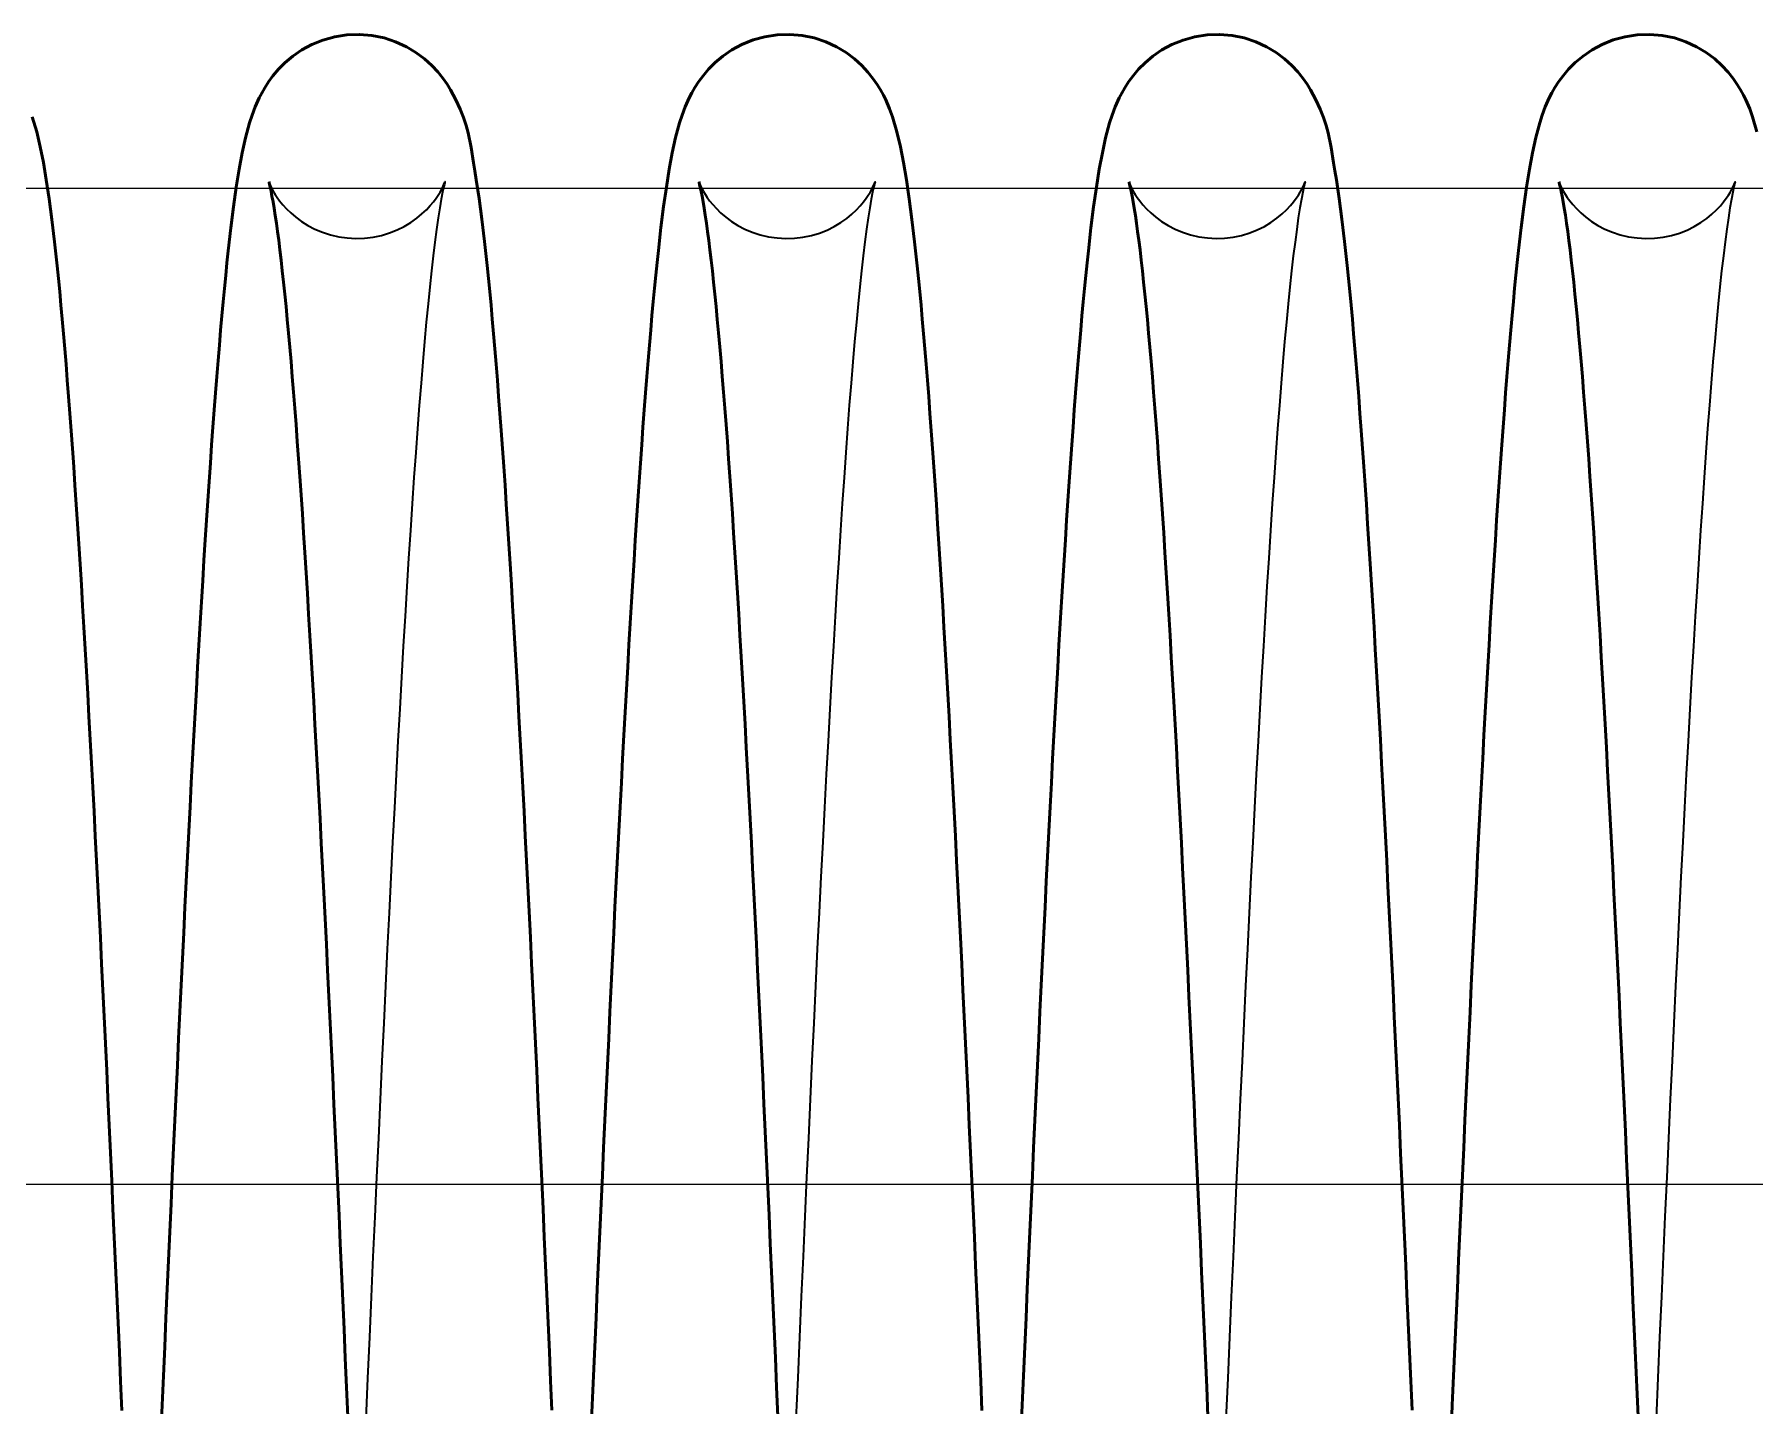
# Model space of a CAD drawing. Header units: millimetres. Extents: x 1448 to 104164, y -19509 to -89.
# Drawn here: x 81735.5 to 81804.6, y -3001.5 to -2946.5 of the extents above; entities that cross this region are included whole.
import ezdxf

# ---------------------------------------------------------------- set-up
doc = ezdxf.new("R2010")
doc.units = ezdxf.units.MM
doc.header["$LTSCALE"] = 60
doc.header["$MEASUREMENT"] = 0
doc.layers.get('0').update_dxf_attribs({"linetype": 'CONTINUOUS'})
doc.layers.add('가려진 것(ISO)', color=7, linetype='CONTINUOUS', lineweight=35)
doc.layers.add('가시적인 것(ISO)', color=7, linetype='CONTINUOUS', lineweight=50)

# ---------------------------------------------------------------- blocks, each defined once
blk = doc.blocks.new('토션스프링1')
at = {"layer": '가려진 것(ISO)', "flags": 128}
for points in [[(21463280.098, -50955408.884), (21463280.104, -50955408.9), (21463280.123, -50955408.952), (21463280.163, -50955409.046), (21463280.233, -50955409.194), (21463280.285, -50955409.288), (21463280.351, -50955409.397), (21463280.434, -50955409.52), (21463280.535, -50955409.657), (21463280.658, -50955409.808), (21463280.806, -50955409.971), (21463280.981, -50955410.141), (21463281.183, -50955410.313), (21463281.414, -50955410.482), (21463281.672, -50955410.642), (21463281.953, -50955410.789), (21463282.255, -50955410.916), (21463282.574, -50955411.019), (21463282.908, -50955411.096), (21463283.251, -50955411.145), (21463283.598, -50955411.164), (21463283.946, -50955411.152), (21463284.29, -50955411.11), (21463284.627, -50955411.039), (21463284.951, -50955410.942), (21463285.257, -50955410.821), (21463285.542, -50955410.678), (21463285.805, -50955410.52), (21463286.043, -50955410.353), (21463286.253, -50955410.181), (21463286.433, -50955410.01), (21463286.587, -50955409.845), (21463286.716, -50955409.69), (21463286.822, -50955409.547), (21463286.908, -50955409.42), (21463286.977, -50955409.309), (21463287.032, -50955409.212), (21463287.107, -50955409.061), (21463287.15, -50955408.961), (21463287.172, -50955408.905), (21463287.179, -50955408.885), (21463287.176, -50955408.895), (21463287.166, -50955408.932), (21463287.151, -50955408.993), (21463287.131, -50955409.076), (21463287.081, -50955409.3), (21463287.026, -50955409.588), (21463286.967, -50955409.936), (21463286.904, -50955410.341), (21463286.838, -50955410.799), (21463286.771, -50955411.307), (21463286.703, -50955411.862), (21463286.635, -50955412.461), (21463286.565, -50955413.106), (21463286.496, -50955413.796), (21463286.426, -50955414.528), (21463286.356, -50955415.303), (21463286.285, -50955416.119), (21463286.214, -50955416.975), (21463286.143, -50955417.869), (21463286.072, -50955418.8), (21463286.001, -50955419.768), (21463285.93, -50955420.771), (21463285.859, -50955421.812), (21463285.788, -50955422.889), (21463285.716, -50955424.003), (21463285.645, -50955425.15), (21463285.573, -50955426.331), (21463285.502, -50955427.544), (21463285.43, -50955428.786), (21463285.358, -50955430.058), (21463285.287, -50955431.358), (21463285.215, -50955432.685), (21463285.144, -50955434.036), (21463285.072, -50955435.413), (21463285.001, -50955436.816), (21463284.929, -50955438.247), (21463284.858, -50955439.702), (21463284.786, -50955441.182), (21463284.714, -50955442.683), (21463284.643, -50955444.204), (21463284.571, -50955445.745), (21463284.499, -50955447.302), (21463284.427, -50955448.876), (21463284.356, -50955450.463), (21463284.284, -50955452.064), (21463284.213, -50955453.675), (21463284.141, -50955455.3), (21463284.07, -50955456.939), (21463283.998, -50955458.591)], [(21463297.374, -50955408.884), (21463297.38, -50955408.9), (21463297.399, -50955408.952), (21463297.439, -50955409.045), (21463297.51, -50955409.189), (21463297.561, -50955409.282), (21463297.626, -50955409.391), (21463297.707, -50955409.514), (21463297.808, -50955409.652), (21463297.93, -50955409.803), (21463298.077, -50955409.966), (21463298.251, -50955410.136), (21463298.453, -50955410.308), (21463298.683, -50955410.477), (21463298.94, -50955410.638), (21463299.221, -50955410.785), (21463299.521, -50955410.912), (21463299.84, -50955411.016), (21463300.174, -50955411.094), (21463300.517, -50955411.144), (21463300.864, -50955411.164), (21463301.212, -50955411.153), (21463301.557, -50955411.111), (21463301.894, -50955411.041), (21463302.218, -50955410.945), (21463302.524, -50955410.824), (21463302.81, -50955410.682), (21463303.075, -50955410.525), (21463303.313, -50955410.357), (21463303.523, -50955410.186), (21463303.704, -50955410.015), (21463303.859, -50955409.85), (21463303.989, -50955409.693), (21463304.096, -50955409.551), (21463304.182, -50955409.424), (21463304.251, -50955409.312), (21463304.306, -50955409.214), (21463304.382, -50955409.063), (21463304.426, -50955408.962), (21463304.448, -50955408.905), (21463304.455, -50955408.885), (21463304.452, -50955408.895), (21463304.442, -50955408.931), (21463304.426, -50955408.992), (21463304.406, -50955409.075), (21463304.357, -50955409.298), (21463304.303, -50955409.585), (21463304.243, -50955409.934), (21463304.18, -50955410.339), (21463304.114, -50955410.797), (21463304.047, -50955411.304), (21463303.979, -50955411.858), (21463303.911, -50955412.458), (21463303.842, -50955413.103), (21463303.772, -50955413.793), (21463303.702, -50955414.525), (21463303.632, -50955415.3), (21463303.561, -50955416.115), (21463303.49, -50955416.97), (21463303.419, -50955417.864), (21463303.348, -50955418.794), (21463303.277, -50955419.76), (21463303.206, -50955420.765), (21463303.135, -50955421.807), (21463303.064, -50955422.886), (21463302.992, -50955424), (21463302.921, -50955425.148), (21463302.849, -50955426.329), (21463302.778, -50955427.541), (21463302.706, -50955428.783), (21463302.634, -50955430.054), (21463302.563, -50955431.352), (21463302.491, -50955432.676), (21463302.42, -50955434.027), (21463302.349, -50955435.405), (21463302.277, -50955436.812), (21463302.205, -50955438.244), (21463302.134, -50955439.701), (21463302.062, -50955441.181), (21463301.99, -50955442.682), (21463301.918, -50955444.203), (21463301.847, -50955445.743), (21463301.775, -50955447.299), (21463301.703, -50955448.871), (21463301.632, -50955450.456), (21463301.56, -50955452.054), (21463301.489, -50955453.666), (21463301.417, -50955455.294), (21463301.345, -50955456.936), (21463301.274, -50955458.59)], [(21463314.65, -50955408.884), (21463314.655, -50955408.9), (21463314.675, -50955408.952), (21463314.715, -50955409.046), (21463314.785, -50955409.194), (21463314.836, -50955409.288), (21463314.902, -50955409.397), (21463314.985, -50955409.52), (21463315.087, -50955409.657), (21463315.21, -50955409.808), (21463315.358, -50955409.971), (21463315.533, -50955410.141), (21463315.735, -50955410.313), (21463315.966, -50955410.482), (21463316.223, -50955410.642), (21463316.505, -50955410.789), (21463316.806, -50955410.916), (21463317.125, -50955411.019), (21463317.459, -50955411.096), (21463317.802, -50955411.145), (21463318.15, -50955411.164), (21463318.497, -50955411.152), (21463318.842, -50955411.11), (21463319.178, -50955411.039), (21463319.502, -50955410.942), (21463319.808, -50955410.821), (21463320.094, -50955410.678), (21463320.357, -50955410.52), (21463320.594, -50955410.353), (21463320.804, -50955410.181), (21463320.985, -50955410.01), (21463321.139, -50955409.845), (21463321.268, -50955409.69), (21463321.374, -50955409.547), (21463321.46, -50955409.42), (21463321.529, -50955409.309), (21463321.583, -50955409.212), (21463321.658, -50955409.061), (21463321.702, -50955408.961), (21463321.724, -50955408.905), (21463321.731, -50955408.885), (21463321.728, -50955408.895), (21463321.718, -50955408.932), (21463321.702, -50955408.993), (21463321.682, -50955409.076), (21463321.633, -50955409.3), (21463321.578, -50955409.588), (21463321.518, -50955409.936), (21463321.455, -50955410.341), (21463321.39, -50955410.799), (21463321.323, -50955411.307), (21463321.254, -50955411.862), (21463321.186, -50955412.461), (21463321.117, -50955413.106), (21463321.047, -50955413.796), (21463320.977, -50955414.528), (21463320.907, -50955415.303), (21463320.836, -50955416.119), (21463320.766, -50955416.975), (21463320.695, -50955417.869), (21463320.624, -50955418.8), (21463320.553, -50955419.768), (21463320.482, -50955420.771), (21463320.411, -50955421.812), (21463320.339, -50955422.889), (21463320.268, -50955424.003), (21463320.196, -50955425.15), (21463320.125, -50955426.331), (21463320.053, -50955427.544), (21463319.982, -50955428.786), (21463319.91, -50955430.058), (21463319.838, -50955431.358), (21463319.767, -50955432.685), (21463319.695, -50955434.036), (21463319.624, -50955435.413), (21463319.553, -50955436.816), (21463319.481, -50955438.247), (21463319.409, -50955439.702), (21463319.338, -50955441.182), (21463319.266, -50955442.683), (21463319.194, -50955444.204), (21463319.122, -50955445.745), (21463319.05, -50955447.302), (21463318.979, -50955448.876), (21463318.907, -50955450.463), (21463318.836, -50955452.064), (21463318.764, -50955453.675), (21463318.693, -50955455.3), (21463318.621, -50955456.939), (21463318.549, -50955458.591)], [(21463331.926, -50955408.884), (21463331.931, -50955408.9), (21463331.951, -50955408.952), (21463331.991, -50955409.045), (21463332.062, -50955409.189), (21463332.113, -50955409.282), (21463332.178, -50955409.391), (21463332.259, -50955409.514), (21463332.359, -50955409.652), (21463332.482, -50955409.803), (21463332.629, -50955409.966), (21463332.803, -50955410.136), (21463333.004, -50955410.308), (21463333.235, -50955410.477), (21463333.492, -50955410.638), (21463333.772, -50955410.785), (21463334.073, -50955410.912), (21463334.392, -50955411.016), (21463334.726, -50955411.094), (21463335.068, -50955411.144), (21463335.415, -50955411.164), (21463335.763, -50955411.153), (21463336.108, -50955411.111), (21463336.445, -50955411.041), (21463336.769, -50955410.945), (21463337.075, -50955410.824), (21463337.362, -50955410.682), (21463337.626, -50955410.525), (21463337.864, -50955410.357), (21463338.074, -50955410.186), (21463338.256, -50955410.015), (21463338.411, -50955409.85), (21463338.541, -50955409.693), (21463338.647, -50955409.551), (21463338.733, -50955409.424), (21463338.803, -50955409.312), (21463338.857, -50955409.214), (21463338.933, -50955409.063), (21463338.978, -50955408.962), (21463339, -50955408.905), (21463339.006, -50955408.885), (21463339.004, -50955408.895), (21463338.994, -50955408.931), (21463338.978, -50955408.992), (21463338.958, -50955409.075), (21463338.909, -50955409.298), (21463338.854, -50955409.585), (21463338.795, -50955409.934), (21463338.731, -50955410.339), (21463338.666, -50955410.797), (21463338.598, -50955411.304), (21463338.531, -50955411.858), (21463338.462, -50955412.458), (21463338.393, -50955413.103), (21463338.324, -50955413.793), (21463338.254, -50955414.525), (21463338.183, -50955415.3), (21463338.113, -50955416.115), (21463338.042, -50955416.97), (21463337.971, -50955417.864), (21463337.9, -50955418.794), (21463337.829, -50955419.76), (21463337.758, -50955420.765), (21463337.687, -50955421.807), (21463337.615, -50955422.886), (21463337.544, -50955424), (21463337.472, -50955425.148), (21463337.401, -50955426.329), (21463337.329, -50955427.541), (21463337.257, -50955428.783), (21463337.186, -50955430.054), (21463337.114, -50955431.352), (21463337.043, -50955432.676), (21463336.972, -50955434.027), (21463336.9, -50955435.405), (21463336.829, -50955436.812), (21463336.757, -50955438.244), (21463336.685, -50955439.701), (21463336.613, -50955441.181), (21463336.542, -50955442.682), (21463336.47, -50955444.203), (21463336.398, -50955445.743), (21463336.326, -50955447.299), (21463336.255, -50955448.871), (21463336.183, -50955450.456), (21463336.112, -50955452.054), (21463336.04, -50955453.666), (21463335.969, -50955455.294), (21463335.897, -50955456.936), (21463335.825, -50955458.59)]]:
    blk.add_lwpolyline(points, dxfattribs=at)
at = {"layer": '가시적인 것(ISO)', "flags": 128}
for points in [[(21463270.598, -50955406.277), (21463270.777, -50955406.881), (21463270.919, -50955407.482), (21463271.043, -50955408.115), (21463271.161, -50955408.809), (21463271.275, -50955409.57), (21463271.384, -50955410.398), (21463271.491, -50955411.295), (21463271.596, -50955412.262), (21463271.648, -50955412.772), (21463271.699, -50955413.3), (21463271.75, -50955413.846), (21463271.801, -50955414.411), (21463271.852, -50955414.994), (21463271.903, -50955415.595), (21463271.954, -50955416.215), (21463272.005, -50955416.854), (21463272.056, -50955417.512), (21463272.107, -50955418.189), (21463272.158, -50955418.885), (21463272.21, -50955419.599), (21463272.261, -50955420.331), (21463272.312, -50955421.08), (21463272.363, -50955421.846), (21463272.414, -50955422.629), (21463272.466, -50955423.429), (21463272.517, -50955424.244), (21463272.568, -50955425.075), (21463272.619, -50955425.922), (21463272.67, -50955426.783), (21463272.721, -50955427.658), (21463272.772, -50955428.548), (21463272.823, -50955429.452), (21463272.873, -50955430.369), (21463272.924, -50955431.3), (21463272.975, -50955432.245), (21463273.026, -50955433.206), (21463273.077, -50955434.18), (21463273.128, -50955435.168), (21463273.179, -50955436.169), (21463273.23, -50955437.183), (21463273.281, -50955438.209), (21463273.332, -50955439.246), (21463273.383, -50955440.295), (21463273.434, -50955441.354), (21463273.485, -50955442.423), (21463273.536, -50955443.501), (21463273.586, -50955444.588), (21463273.637, -50955445.684), (21463273.688, -50955446.787), (21463273.739, -50955447.898), (21463273.79, -50955449.016), (21463273.84, -50955450.141), (21463273.891, -50955451.276), (21463273.942, -50955452.419), (21463273.993, -50955453.569), (21463274.044, -50955454.727), (21463274.095, -50955455.892), (21463274.146, -50955457.062), (21463274.197, -50955458.238)], [(21463275.764, -50955459.203), (21463275.815, -50955458.023), (21463275.866, -50955456.848), (21463275.917, -50955455.679), (21463275.968, -50955454.516), (21463276.019, -50955453.36), (21463276.069, -50955452.211), (21463276.12, -50955451.07), (21463276.171, -50955449.938), (21463276.222, -50955448.814), (21463276.272, -50955447.697), (21463276.323, -50955446.586), (21463276.374, -50955445.484), (21463276.425, -50955444.389), (21463276.476, -50955443.303), (21463276.527, -50955442.226), (21463276.578, -50955441.159), (21463276.629, -50955440.101), (21463276.68, -50955439.055), (21463276.731, -50955438.019), (21463276.782, -50955436.995), (21463276.833, -50955435.984), (21463276.884, -50955434.985), (21463276.935, -50955433.999), (21463276.986, -50955433.028), (21463277.036, -50955432.07), (21463277.087, -50955431.127), (21463277.138, -50955430.199), (21463277.189, -50955429.285), (21463277.24, -50955428.383), (21463277.291, -50955427.496), (21463277.342, -50955426.622), (21463277.393, -50955425.763), (21463277.444, -50955424.919), (21463277.495, -50955424.09), (21463277.546, -50955423.276), (21463277.598, -50955422.478), (21463277.649, -50955421.697), (21463277.7, -50955420.932), (21463277.752, -50955420.184), (21463277.803, -50955419.453), (21463277.854, -50955418.74), (21463277.906, -50955418.045), (21463277.957, -50955417.368), (21463278.009, -50955416.71), (21463278.06, -50955416.07), (21463278.112, -50955415.451), (21463278.163, -50955414.851), (21463278.215, -50955414.27), (21463278.266, -50955413.71), (21463278.317, -50955413.169), (21463278.368, -50955412.646), (21463278.419, -50955412.143), (21463278.471, -50955411.657), (21463278.575, -50955410.739), (21463278.683, -50955409.889), (21463278.794, -50955409.105), (21463278.911, -50955408.385), (21463279.034, -50955407.725), (21463279.165, -50955407.116), (21463279.326, -50955406.52), (21463279.427, -50955406.21), (21463279.55, -50955405.882), (21463279.71, -50955405.52), (21463279.813, -50955405.321), (21463279.935, -50955405.107), (21463280.083, -50955404.875), (21463280.264, -50955404.629), (21463280.483, -50955404.37), (21463280.748, -50955404.104), (21463281.062, -50955403.84), (21463281.421, -50955403.593), (21463281.827, -50955403.374), (21463282.272, -50955403.193), (21463282.746, -50955403.06), (21463283.239, -50955402.984), (21463283.743, -50955402.967), (21463284.244, -50955403.008), (21463284.73, -50955403.108), (21463285.193, -50955403.262), (21463285.624, -50955403.461), (21463286.012, -50955403.693), (21463286.352, -50955403.948), (21463286.644, -50955404.213), (21463286.889, -50955404.476), (21463287.092, -50955404.73), (21463287.259, -50955404.971), (21463287.396, -50955405.197), (21463287.609, -50955405.602), (21463287.78, -50955405.97), (21463287.915, -50955406.308), (21463288.023, -50955406.624), (21463288.107, -50955406.926), (21463288.228, -50955407.512), (21463288.325, -50955408.121), (21463288.377, -50955408.451), (21463288.435, -50955408.803), (21463288.547, -50955409.56), (21463288.657, -50955410.387), (21463288.765, -50955411.286), (21463288.87, -50955412.256), (21463288.922, -50955412.768), (21463288.974, -50955413.298), (21463289.025, -50955413.846), (21463289.077, -50955414.412), (21463289.128, -50955414.996), (21463289.179, -50955415.598), (21463289.23, -50955416.218), (21463289.281, -50955416.856), (21463289.332, -50955417.513), (21463289.383, -50955418.189), (21463289.434, -50955418.883), (21463289.485, -50955419.596), (21463289.536, -50955420.327), (21463289.588, -50955421.075), (21463289.639, -50955421.841), (21463289.69, -50955422.624), (21463289.741, -50955423.424), (21463289.792, -50955424.24), (21463289.843, -50955425.071), (21463289.894, -50955425.918), (21463289.946, -50955426.781), (21463289.997, -50955427.657), (21463290.048, -50955428.548), (21463290.098, -50955429.453), (21463290.149, -50955430.371), (21463290.2, -50955431.303), (21463290.251, -50955432.247), (21463290.302, -50955433.205), (21463290.352, -50955434.178), (21463290.403, -50955435.165), (21463290.454, -50955436.165), (21463290.505, -50955437.178), (21463290.556, -50955438.204), (21463290.607, -50955439.241), (21463290.658, -50955440.289), (21463290.709, -50955441.348), (21463290.76, -50955442.418), (21463290.811, -50955443.497), (21463290.862, -50955444.585), (21463290.913, -50955445.682), (21463290.964, -50955446.787), (21463291.015, -50955447.9), (21463291.066, -50955449.019), (21463291.116, -50955450.145), (21463291.167, -50955451.278), (21463291.218, -50955452.419), (21463291.268, -50955453.568), (21463291.319, -50955454.724), (21463291.37, -50955455.887), (21463291.421, -50955457.057), (21463291.472, -50955458.232)], [(21463293.04, -50955459.204), (21463293.091, -50955458.024), (21463293.141, -50955456.849), (21463293.192, -50955455.679), (21463293.243, -50955454.515), (21463293.294, -50955453.358), (21463293.345, -50955452.207), (21463293.396, -50955451.064), (21463293.447, -50955449.929), (21463293.498, -50955448.803), (21463293.548, -50955447.687), (21463293.599, -50955446.579), (21463293.65, -50955445.478), (21463293.701, -50955444.386), (21463293.752, -50955443.301), (21463293.802, -50955442.225), (21463293.853, -50955441.159), (21463293.904, -50955440.103), (21463293.955, -50955439.056), (21463294.006, -50955438.021), (21463294.057, -50955436.997), (21463294.109, -50955435.985), (21463294.16, -50955434.985), (21463294.21, -50955433.999), (21463294.261, -50955433.025), (21463294.312, -50955432.066), (21463294.363, -50955431.121), (21463294.414, -50955430.191), (21463294.465, -50955429.276), (21463294.516, -50955428.376), (21463294.566, -50955427.49), (21463294.617, -50955426.619), (21463294.668, -50955425.761), (21463294.719, -50955424.919), (21463294.771, -50955424.091), (21463294.822, -50955423.279), (21463294.873, -50955422.482), (21463294.924, -50955421.701), (21463294.976, -50955420.937), (21463295.027, -50955420.189), (21463295.078, -50955419.459), (21463295.13, -50955418.745), (21463295.181, -50955418.049), (21463295.233, -50955417.371), (21463295.285, -50955416.712), (21463295.336, -50955416.071), (21463295.388, -50955415.448), (21463295.44, -50955414.845), (21463295.491, -50955414.262), (21463295.543, -50955413.698), (21463295.595, -50955413.155), (21463295.647, -50955412.632), (21463295.698, -50955412.128), (21463295.749, -50955411.643), (21463295.853, -50955410.729), (21463295.958, -50955409.885), (21463296.069, -50955409.105), (21463296.185, -50955408.387), (21463296.309, -50955407.724), (21463296.443, -50955407.113), (21463296.602, -50955406.518), (21463296.703, -50955406.209), (21463296.827, -50955405.88), (21463296.987, -50955405.518), (21463297.09, -50955405.318), (21463297.213, -50955405.104), (21463297.361, -50955404.872), (21463297.542, -50955404.625), (21463297.762, -50955404.367), (21463298.027, -50955404.101), (21463298.342, -50955403.837), (21463298.702, -50955403.59), (21463299.108, -50955403.371), (21463299.553, -50955403.191), (21463300.028, -50955403.059), (21463300.521, -50955402.983), (21463301.024, -50955402.967), (21463301.526, -50955403.009), (21463302.012, -50955403.11), (21463302.474, -50955403.264), (21463302.904, -50955403.464), (21463303.292, -50955403.696), (21463303.632, -50955403.951), (21463303.924, -50955404.217), (21463304.168, -50955404.48), (21463304.37, -50955404.734), (21463304.536, -50955404.975), (21463304.673, -50955405.199), (21463304.788, -50955405.407), (21463304.885, -50955405.601), (21463305.037, -50955405.955), (21463305.15, -50955406.277), (21463305.328, -50955406.881), (21463305.47, -50955407.482), (21463305.594, -50955408.115), (21463305.712, -50955408.809), (21463305.826, -50955409.57), (21463305.936, -50955410.398), (21463306.043, -50955411.295), (21463306.147, -50955412.262), (21463306.199, -50955412.772), (21463306.25, -50955413.3), (21463306.301, -50955413.846), (21463306.352, -50955414.411), (21463306.403, -50955414.994), (21463306.454, -50955415.595), (21463306.505, -50955416.215), (21463306.556, -50955416.854), (21463306.607, -50955417.512), (21463306.659, -50955418.189), (21463306.71, -50955418.885), (21463306.761, -50955419.599), (21463306.812, -50955420.331), (21463306.864, -50955421.08), (21463306.915, -50955421.846), (21463306.966, -50955422.629), (21463307.017, -50955423.429), (21463307.068, -50955424.244), (21463307.119, -50955425.075), (21463307.17, -50955425.922), (21463307.221, -50955426.783), (21463307.272, -50955427.658), (21463307.323, -50955428.548), (21463307.374, -50955429.452), (21463307.425, -50955430.369), (21463307.476, -50955431.3), (21463307.527, -50955432.245), (21463307.577, -50955433.206), (21463307.628, -50955434.18), (21463307.679, -50955435.168), (21463307.73, -50955436.169), (21463307.781, -50955437.183), (21463307.832, -50955438.209), (21463307.883, -50955439.246), (21463307.934, -50955440.295), (21463307.985, -50955441.354), (21463308.036, -50955442.423), (21463308.087, -50955443.501), (21463308.138, -50955444.588), (21463308.189, -50955445.684), (21463308.24, -50955446.787), (21463308.29, -50955447.898), (21463308.341, -50955449.016), (21463308.392, -50955450.141), (21463308.443, -50955451.276), (21463308.493, -50955452.419), (21463308.544, -50955453.569), (21463308.595, -50955454.727), (21463308.646, -50955455.892), (21463308.697, -50955457.062), (21463308.748, -50955458.238)], [(21463310.315, -50955459.203), (21463310.366, -50955458.023), (21463310.417, -50955456.848), (21463310.468, -50955455.679), (21463310.519, -50955454.516), (21463310.57, -50955453.36), (21463310.621, -50955452.211), (21463310.672, -50955451.07), (21463310.722, -50955449.938), (21463310.773, -50955448.814), (21463310.824, -50955447.697), (21463310.875, -50955446.586), (21463310.925, -50955445.484), (21463310.976, -50955444.389), (21463311.027, -50955443.303), (21463311.078, -50955442.226), (21463311.129, -50955441.159), (21463311.18, -50955440.101), (21463311.231, -50955439.055), (21463311.282, -50955438.019), (21463311.333, -50955436.995), (21463311.384, -50955435.984), (21463311.435, -50955434.985), (21463311.486, -50955433.999), (21463311.537, -50955433.028), (21463311.588, -50955432.07), (21463311.639, -50955431.127), (21463311.689, -50955430.199), (21463311.74, -50955429.285), (21463311.791, -50955428.383), (21463311.842, -50955427.496), (21463311.893, -50955426.622), (21463311.944, -50955425.763), (21463311.995, -50955424.919), (21463312.046, -50955424.09), (21463312.098, -50955423.276), (21463312.149, -50955422.478), (21463312.2, -50955421.697), (21463312.252, -50955420.932), (21463312.303, -50955420.184), (21463312.355, -50955419.453), (21463312.406, -50955418.74), (21463312.457, -50955418.045), (21463312.509, -50955417.368), (21463312.56, -50955416.71), (21463312.612, -50955416.07), (21463312.663, -50955415.451), (21463312.715, -50955414.851), (21463312.766, -50955414.27), (21463312.818, -50955413.71), (21463312.869, -50955413.169), (21463312.92, -50955412.646), (21463312.971, -50955412.143), (21463313.022, -50955411.657), (21463313.127, -50955410.739), (21463313.234, -50955409.889), (21463313.345, -50955409.105), (21463313.462, -50955408.385), (21463313.585, -50955407.725), (21463313.716, -50955407.116), (21463313.877, -50955406.52), (21463313.979, -50955406.21), (21463314.101, -50955405.882), (21463314.262, -50955405.52), (21463314.364, -50955405.321), (21463314.487, -50955405.107), (21463314.635, -50955404.875), (21463314.816, -50955404.629), (21463315.035, -50955404.37), (21463315.3, -50955404.104), (21463315.613, -50955403.84), (21463315.973, -50955403.593), (21463316.378, -50955403.374), (21463316.824, -50955403.193), (21463317.298, -50955403.06), (21463317.79, -50955402.984), (21463318.294, -50955402.967), (21463318.795, -50955403.008), (21463319.281, -50955403.108), (21463319.744, -50955403.262), (21463320.175, -50955403.461), (21463320.563, -50955403.693), (21463320.903, -50955403.948), (21463321.196, -50955404.213), (21463321.441, -50955404.476), (21463321.644, -50955404.73), (21463321.811, -50955404.971), (21463321.948, -50955405.197), (21463322.161, -50955405.602), (21463322.331, -50955405.97), (21463322.467, -50955406.308), (21463322.574, -50955406.624), (21463322.658, -50955406.926), (21463322.78, -50955407.512), (21463322.876, -50955408.121), (21463322.929, -50955408.451), (21463322.986, -50955408.803), (21463323.099, -50955409.56), (21463323.209, -50955410.387), (21463323.316, -50955411.286), (21463323.421, -50955412.256), (21463323.474, -50955412.768), (21463323.525, -50955413.298), (21463323.577, -50955413.846), (21463323.628, -50955414.412), (21463323.679, -50955414.996), (21463323.73, -50955415.598), (21463323.781, -50955416.218), (21463323.832, -50955416.856), (21463323.883, -50955417.513), (21463323.934, -50955418.189), (21463323.986, -50955418.883), (21463324.037, -50955419.596), (21463324.088, -50955420.327), (21463324.139, -50955421.075), (21463324.19, -50955421.841), (21463324.241, -50955422.624), (21463324.293, -50955423.424), (21463324.344, -50955424.24), (21463324.395, -50955425.071), (21463324.446, -50955425.918), (21463324.497, -50955426.781), (21463324.548, -50955427.657), (21463324.599, -50955428.548), (21463324.65, -50955429.453), (21463324.701, -50955430.371), (21463324.752, -50955431.303), (21463324.802, -50955432.247), (21463324.853, -50955433.205), (21463324.904, -50955434.178), (21463324.955, -50955435.165), (21463325.006, -50955436.165), (21463325.057, -50955437.178), (21463325.108, -50955438.204), (21463325.159, -50955439.241), (21463325.21, -50955440.289), (21463325.261, -50955441.348), (21463325.312, -50955442.418), (21463325.363, -50955443.497), (21463325.414, -50955444.585), (21463325.464, -50955445.682), (21463325.515, -50955446.787), (21463325.566, -50955447.9), (21463325.617, -50955449.019), (21463325.668, -50955450.145), (21463325.718, -50955451.278), (21463325.769, -50955452.419), (21463325.82, -50955453.568), (21463325.871, -50955454.724), (21463325.922, -50955455.887), (21463325.973, -50955457.057), (21463326.024, -50955458.232)], [(21463327.591, -50955459.204), (21463327.642, -50955458.024), (21463327.693, -50955456.849), (21463327.744, -50955455.679), (21463327.795, -50955454.515), (21463327.846, -50955453.358), (21463327.897, -50955452.207), (21463327.948, -50955451.064), (21463327.998, -50955449.929), (21463328.049, -50955448.803), (21463328.1, -50955447.687), (21463328.151, -50955446.579), (21463328.201, -50955445.478), (21463328.252, -50955444.386), (21463328.303, -50955443.301), (21463328.354, -50955442.225), (21463328.405, -50955441.159), (21463328.456, -50955440.103), (21463328.507, -50955439.056), (21463328.558, -50955438.021), (21463328.609, -50955436.997), (21463328.66, -50955435.985), (21463328.711, -50955434.985), (21463328.762, -50955433.999), (21463328.813, -50955433.025), (21463328.864, -50955432.066), (21463328.915, -50955431.121), (21463328.966, -50955430.191), (21463329.016, -50955429.276), (21463329.067, -50955428.376), (21463329.118, -50955427.49), (21463329.169, -50955426.619), (21463329.22, -50955425.761), (21463329.271, -50955424.919), (21463329.322, -50955424.091), (21463329.373, -50955423.279), (21463329.424, -50955422.482), (21463329.476, -50955421.701), (21463329.527, -50955420.937), (21463329.578, -50955420.189), (21463329.63, -50955419.459), (21463329.681, -50955418.745), (21463329.733, -50955418.049), (21463329.785, -50955417.371), (21463329.836, -50955416.712), (21463329.888, -50955416.071), (21463329.939, -50955415.448), (21463329.991, -50955414.845), (21463330.043, -50955414.262), (21463330.095, -50955413.698), (21463330.146, -50955413.155), (21463330.198, -50955412.632), (21463330.249, -50955412.128), (21463330.301, -50955411.643), (21463330.404, -50955410.729), (21463330.51, -50955409.885), (21463330.62, -50955409.105), (21463330.737, -50955408.387), (21463330.861, -50955407.724), (21463330.994, -50955407.113), (21463331.153, -50955406.518), (21463331.255, -50955406.209), (21463331.378, -50955405.88), (21463331.539, -50955405.518), (21463331.641, -50955405.318), (21463331.764, -50955405.104), (21463331.913, -50955404.872), (21463332.094, -50955404.625), (21463332.314, -50955404.367), (21463332.579, -50955404.101), (21463332.893, -50955403.837), (21463333.254, -50955403.59), (21463333.659, -50955403.371), (21463334.105, -50955403.191), (21463334.58, -50955403.059), (21463335.073, -50955402.983), (21463335.576, -50955402.967), (21463336.077, -50955403.009), (21463336.563, -50955403.11), (21463337.025, -50955403.264), (21463337.456, -50955403.464), (21463337.844, -50955403.696), (21463338.183, -50955403.951), (21463338.475, -50955404.217), (21463338.719, -50955404.48), (21463338.922, -50955404.734), (21463339.088, -50955404.975), (21463339.224, -50955405.199), (21463339.339, -50955405.407), (21463339.436, -50955405.601), (21463339.588, -50955405.955), (21463339.701, -50955406.277), (21463339.88, -50955406.881)], [(21463283.275, -50955458.479), (21463283.224, -50955457.305), (21463283.173, -50955456.138), (21463283.122, -50955454.977), (21463283.072, -50955453.824), (21463283.021, -50955452.678), (21463282.97, -50955451.539), (21463282.92, -50955450.406), (21463282.869, -50955449.279), (21463282.818, -50955448.159), (21463282.767, -50955447.047), (21463282.716, -50955445.942), (21463282.665, -50955444.846), (21463282.614, -50955443.758), (21463282.563, -50955442.681), (21463282.512, -50955441.613), (21463282.461, -50955440.556), (21463282.411, -50955439.511), (21463282.36, -50955438.477), (21463282.309, -50955437.455), (21463282.258, -50955436.447), (21463282.207, -50955435.452), (21463282.157, -50955434.471), (21463282.106, -50955433.504), (21463282.055, -50955432.55), (21463282.005, -50955431.609), (21463281.954, -50955430.681), (21463281.903, -50955429.766), (21463281.852, -50955428.866), (21463281.801, -50955427.98), (21463281.751, -50955427.108), (21463281.7, -50955426.253), (21463281.649, -50955425.413), (21463281.598, -50955424.589), (21463281.547, -50955423.782), (21463281.497, -50955422.992), (21463281.446, -50955422.22), (21463281.395, -50955421.466), (21463281.345, -50955420.731), (21463281.294, -50955420.015), (21463281.244, -50955419.318), (21463281.194, -50955418.64), (21463281.143, -50955417.98), (21463281.093, -50955417.339), (21463281.042, -50955416.716), (21463280.992, -50955416.112), (21463280.941, -50955415.528), (21463280.891, -50955414.964), (21463280.84, -50955414.421), (21463280.79, -50955413.899), (21463280.741, -50955413.399), (21463280.691, -50955412.92), (21463280.642, -50955412.465), (21463280.594, -50955412.033), (21463280.545, -50955411.624), (21463280.498, -50955411.239), (21463280.451, -50955410.879), (21463280.404, -50955410.544), (21463280.359, -50955410.235), (21463280.313, -50955409.95), (21463280.269, -50955409.692), (21463280.226, -50955409.464), (21463280.188, -50955409.269), (21463280.154, -50955409.11), (21463280.127, -50955408.991), (21463280.107, -50955408.913), (21463280.098, -50955408.884)], [(21463300.55, -50955458.47), (21463300.5, -50955457.299), (21463300.449, -50955456.133), (21463300.398, -50955454.975), (21463300.348, -50955453.824), (21463300.297, -50955452.677), (21463300.246, -50955451.536), (21463300.195, -50955450.401), (21463300.144, -50955449.272), (21463300.093, -50955448.151), (21463300.042, -50955447.037), (21463299.991, -50955445.931), (21463299.94, -50955444.834), (21463299.89, -50955443.747), (21463299.839, -50955442.669), (21463299.788, -50955441.602), (21463299.737, -50955440.546), (21463299.686, -50955439.502), (21463299.635, -50955438.469), (21463299.584, -50955437.45), (21463299.534, -50955436.444), (21463299.483, -50955435.451), (21463299.432, -50955434.471), (21463299.382, -50955433.503), (21463299.331, -50955432.547), (21463299.28, -50955431.605), (21463299.229, -50955430.675), (21463299.178, -50955429.759), (21463299.128, -50955428.858), (21463299.077, -50955427.971), (21463299.026, -50955427.099), (21463298.975, -50955426.243), (21463298.924, -50955425.403), (21463298.873, -50955424.58), (21463298.823, -50955423.774), (21463298.772, -50955422.985), (21463298.721, -50955422.214), (21463298.671, -50955421.462), (21463298.62, -50955420.729), (21463298.57, -50955420.014), (21463298.52, -50955419.317), (21463298.469, -50955418.638), (21463298.419, -50955417.977), (21463298.368, -50955417.335), (21463298.317, -50955416.711), (21463298.267, -50955416.107), (21463298.216, -50955415.523), (21463298.166, -50955414.96), (21463298.116, -50955414.417), (21463298.066, -50955413.895), (21463298.017, -50955413.396), (21463297.967, -50955412.918), (21463297.919, -50955412.463), (21463297.87, -50955412.032), (21463297.822, -50955411.624), (21463297.774, -50955411.24), (21463297.727, -50955410.88), (21463297.68, -50955410.544), (21463297.633, -50955410.232), (21463297.587, -50955409.947), (21463297.544, -50955409.69), (21463297.503, -50955409.464), (21463297.465, -50955409.271), (21463297.432, -50955409.113), (21463297.404, -50955408.992), (21463297.383, -50955408.913), (21463297.374, -50955408.884)], [(21463317.826, -50955458.479), (21463317.776, -50955457.305), (21463317.725, -50955456.138), (21463317.674, -50955454.977), (21463317.623, -50955453.824), (21463317.573, -50955452.678), (21463317.522, -50955451.539), (21463317.471, -50955450.406), (21463317.42, -50955449.279), (21463317.37, -50955448.159), (21463317.319, -50955447.047), (21463317.268, -50955445.942), (21463317.217, -50955444.846), (21463317.166, -50955443.758), (21463317.115, -50955442.681), (21463317.064, -50955441.613), (21463317.013, -50955440.556), (21463316.962, -50955439.511), (21463316.911, -50955438.477), (21463316.86, -50955437.455), (21463316.81, -50955436.447), (21463316.759, -50955435.452), (21463316.708, -50955434.471), (21463316.658, -50955433.504), (21463316.607, -50955432.55), (21463316.556, -50955431.609), (21463316.505, -50955430.681), (21463316.455, -50955429.766), (21463316.404, -50955428.866), (21463316.353, -50955427.98), (21463316.302, -50955427.108), (21463316.251, -50955426.253), (21463316.2, -50955425.413), (21463316.15, -50955424.589), (21463316.099, -50955423.782), (21463316.048, -50955422.992), (21463315.997, -50955422.22), (21463315.947, -50955421.466), (21463315.896, -50955420.731), (21463315.846, -50955420.015), (21463315.796, -50955419.318), (21463315.745, -50955418.64), (21463315.695, -50955417.98), (21463315.644, -50955417.339), (21463315.594, -50955416.716), (21463315.543, -50955416.112), (21463315.493, -50955415.528), (21463315.442, -50955414.964), (21463315.392, -50955414.421), (21463315.342, -50955413.899), (21463315.292, -50955413.399), (21463315.243, -50955412.92), (21463315.194, -50955412.465), (21463315.145, -50955412.033), (21463315.097, -50955411.624), (21463315.049, -50955411.239), (21463315.002, -50955410.879), (21463314.956, -50955410.544), (21463314.91, -50955410.235), (21463314.865, -50955409.95), (21463314.82, -50955409.692), (21463314.778, -50955409.464), (21463314.739, -50955409.269), (21463314.706, -50955409.11), (21463314.678, -50955408.991), (21463314.658, -50955408.913), (21463314.65, -50955408.884)], [(21463335.102, -50955458.47), (21463335.051, -50955457.299), (21463335, -50955456.133), (21463334.95, -50955454.975), (21463334.899, -50955453.824), (21463334.848, -50955452.677), (21463334.797, -50955451.536), (21463334.747, -50955450.401), (21463334.696, -50955449.272), (21463334.645, -50955448.151), (21463334.594, -50955447.037), (21463334.543, -50955445.931), (21463334.492, -50955444.834), (21463334.441, -50955443.747), (21463334.39, -50955442.669), (21463334.339, -50955441.602), (21463334.288, -50955440.546), (21463334.237, -50955439.502), (21463334.187, -50955438.469), (21463334.136, -50955437.45), (21463334.085, -50955436.444), (21463334.034, -50955435.451), (21463333.984, -50955434.471), (21463333.933, -50955433.503), (21463333.882, -50955432.547), (21463333.832, -50955431.605), (21463333.781, -50955430.675), (21463333.73, -50955429.759), (21463333.679, -50955428.858), (21463333.628, -50955427.971), (21463333.577, -50955427.099), (21463333.526, -50955426.243), (21463333.476, -50955425.403), (21463333.425, -50955424.58), (21463333.374, -50955423.774), (21463333.323, -50955422.985), (21463333.273, -50955422.214), (21463333.222, -50955421.462), (21463333.172, -50955420.729), (21463333.122, -50955420.014), (21463333.071, -50955419.317), (21463333.021, -50955418.638), (21463332.97, -50955417.977), (21463332.919, -50955417.335), (21463332.869, -50955416.711), (21463332.818, -50955416.107), (21463332.768, -50955415.523), (21463332.718, -50955414.96), (21463332.668, -50955414.417), (21463332.618, -50955413.895), (21463332.568, -50955413.396), (21463332.519, -50955412.918), (21463332.47, -50955412.463), (21463332.421, -50955412.032), (21463332.373, -50955411.624), (21463332.326, -50955411.24), (21463332.278, -50955410.88), (21463332.231, -50955410.544), (21463332.185, -50955410.232), (21463332.139, -50955409.947), (21463332.095, -50955409.69), (21463332.054, -50955409.464), (21463332.017, -50955409.271), (21463331.983, -50955409.113), (21463331.955, -50955408.992), (21463331.934, -50955408.913), (21463331.926, -50955408.884)]]:
    blk.add_lwpolyline(points, dxfattribs=at)
blk = doc.blocks.new('토션스프링12345')
blk.add_blockref('토션스프링1', (1400.606, -3974.283))

msp = doc.modelspace()

# ---------------------------------------------------------------- linework, layer by layer
at = {"color": 3}
for p, q in [((79782.442, -2952.641), (85582.442, -2952.641)), ((80987.372, -2952.641), (82025.398, -2952.641)), ((79607.442, -2992.641), (85865.368, -2992.641))]:
    msp.add_line(p, q, dxfattribs=at)

# ---------------------------------------------------------------- block references
msp.add_blockref('토션스프링12345', (-21382935.757, 50956430.79))

doc.saveas('drawing.dxf')
